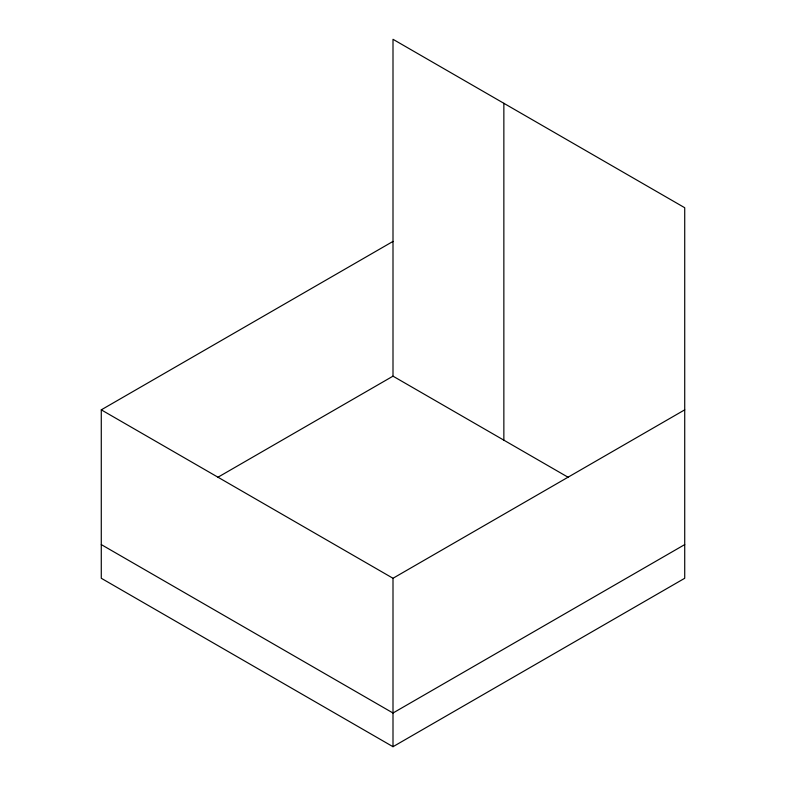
<?xml version="1.0" encoding="UTF-8"?>
<svg xmlns="http://www.w3.org/2000/svg" width="786" height="786" viewBox="0 0 786 786"><rect width="100%" height="100%" fill="white"/><g stroke="black" fill="none" stroke-linecap="round" stroke-linejoin="round"><path stroke-width="1.18" d="M568.376 477.416L393 376.16L393 39.3L684.724 207.73L684.724 578.27L393 746.7L101.276 578.27L101.276 409.84L393 241.42M217.968 477.22L393 376.16M101.276 409.84L393 578.27L684.724 409.84M684.724 544.59L393 713.01L101.276 544.59M503.855 103.3L503.855 440.16M393 578.27L393 746.7"/></g></svg>
